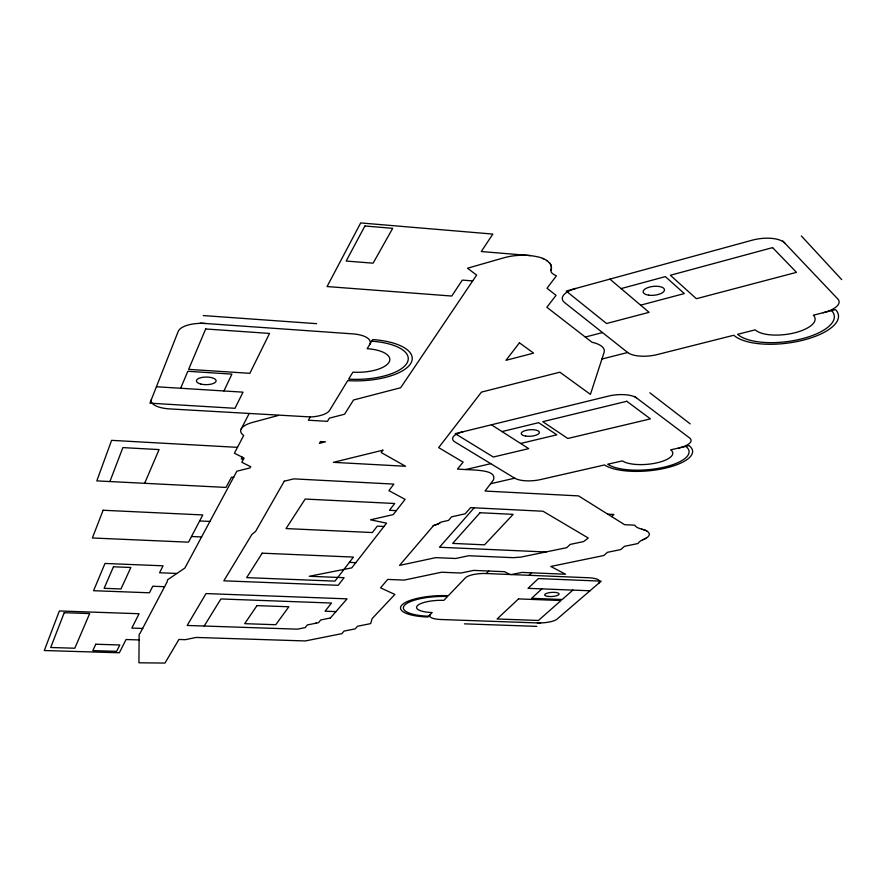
<?xml version="1.0" encoding="UTF-8"?>
<svg xmlns="http://www.w3.org/2000/svg" width="886" height="886" viewBox="0 0 886 886"><rect width="100%" height="100%" fill="white"/><g stroke="black" fill="none" stroke-linecap="round" stroke-linejoin="round"><path stroke-width="1.33" d="M511.477 574.571L521.943 572.411L565.6 574.228L550.771 566.464L603.831 555.511L607.397 552.332L620.776 549.564L624.453 546.33L637.986 543.528C640.589 538.932 648.02 539.552 649.516 534.247C647.555 528.1 638.02 530.393 634.686 525.176L624.586 524.689L578.558 495.894L485.041 491.054L493.469 479.924C496.492 471.319 481.674 470.732 476.081 470.112L457.442 469.093L463.112 462.149L438.67 447.629L481.475 392.099L559.874 372.198L590.43 394.381L604.053 352.517A29.991 11.762 -4.6 0 0 593.997 342.76L592.047 342.295L546.85 307.265L556.031 295.359L547.027 288.227L556.397 275.834C548.135 271.792 552.067 271.227 551.103 265.313L551.291 265.999M551.391 268.779L551.524 268.081M109.908 481.552L122.877 447.607L159.07 449.59L144.651 483.302M550.97 270.186L551.258 269.488M180.655 388.267L187.821 371.289L231.899 374.125L223.925 390.97M241.169 429.012L249.088 413.651M242.21 457.154L241.258 458.926L243.55 459.048M310.266 416.974L308.35 420.219L327.421 421.348L329.404 418.137L344.576 414.227L353.514 400.007L400.66 387.736L476.613 275.092L467.52 268.214L503.602 257.881A32.86 14.198 -4.2 0 1 528.953 255.445C536.816 256.431 546.872 257.638 551.103 265.313M204.179 626.037L220.902 598.958L331.519 603.034L325.062 611.207L335.894 611.595M315.527 623.279L316.324 623.124M433.586 525.531L399.531 565.412L435.779 557.637L455.703 558.49L468.594 555.743L513.603 557.682A22.781 6.833 -3.4 0 1 520.337 557.216L566.73 547.67L570.185 544.403L583.619 541.567L588.26 538.024L543.029 511.233L470.61 507.634L465.239 513.78L451.572 516.848L448.515 520.392L441.162 522.042L439.201 523.338L439.788 522.984M474.165 507.811L439.478 547.249L546.153 551.989M428.658 616.235A34.62 9.812 -2.7 0 1 404.68 605.138A34.62 9.812 -2.7 0 1 447.53 596.511L443.842 600.365A21.419 6.069 -2.7 0 0 417.372 605.703A21.419 6.069 -2.7 0 0 432.169 612.569L427.905 617.021A37.478 10.621 -2.7 0 1 401.934 605.005A37.478 10.621 -2.7 0 1 448.338 595.669L465.36 577.882A16.745 4.939 -3.1 0 1 486.292 573.53L488.751 571.027M528.997 575.291L531.589 572.81M611.628 516.582L613.898 514.478L607.774 514.168M541.889 588.869L531.611 598.327L562.2 599.512L572.877 590.098M646.193 538.112L645.595 538.466M644.93 538.799L644.233 539.131M438.504 523.681L437.839 524.014L439.179 523.349M643.48 539.452L642.693 539.773M433.11 525.664L437.031 524.346M436.277 524.656L437.795 524.025M434.55 525.254L435.391 524.955M621.086 288.592L665.386 276.609L684.313 293.576L640.633 305.161M278.481 415.412L252.554 422.412A27.71 10.111 -1.1 0 0 241.69 428.193L241.092 429.167A27.71 10.111 -1.1 0 0 243.063 434.96L243.705 435.425L234.413 453.211L244.06 458.095L241.812 462.27L250.782 466.778L249.918 467.952L236.883 471.197L184.919 567.992L167.52 579.832L167.255 581.626L140.043 633.324A20.976 5.715 -0.6 0 0 139.124 634.996L138.925 662.794L164.973 663.071L178.917 639.459L185.351 639.67L196.105 637.444L305.349 640.943L341.874 633.645L344.023 631.098L355.275 628.838L357.501 626.258L370.647 623.611L372.131 618.594L394.879 594.428L380.559 587.861L387.691 579.422L404.226 580.086L441.505 572.234L460.975 573.032L473.6 570.396L504.411 571.68L510.081 574.516M585.281 337.057L602.491 332.571M601.937 359.04L627.665 352.495A22.648 8.838 -5.5 0 0 657.213 354.577L733.829 335.251A54.589 21.308 -7.2 0 0 803.081 340.18A54.589 21.308 -7.2 0 0 835.553 309.602L813.337 315.206A31.187 12.171 -7.2 0 1 794.886 332.759A31.187 12.171 -7.2 0 1 755.226 329.858L737.617 334.299A50.424 19.68 -7.2 0 0 801.62 338.873A50.424 19.68 -7.2 0 0 831.589 310.598M502.019 431.571L538.644 422.677L556.829 434.827L520.614 443.465M465.759 469.547L490.755 463.666M490.578 483.745L514.7 478.185A19.381 6.59 -3.8 0 0 540.549 479.57L604.562 464.951A46.327 15.882 -5 0 0 665.087 468.218A46.327 15.882 -5 0 0 689.053 445.647L670.658 449.844A26.469 9.07 -5 0 1 657.047 462.802A26.469 9.07 -5 0 1 622.382 460.875L607.718 464.231A42.794 14.663 -5 0 0 663.658 467.265A42.794 14.663 -5 0 0 685.764 446.4M139.091 639.936L126.045 639.526L119.344 652.783L44.3 650.534L59.351 610.963L139.08 613.732L131.815 628.096L142.768 628.462M540.615 623.035L441.162 619.524A15.837 4.419 -2.8 0 1 430.264 614.552M464.463 623.844L536.805 626.369M164.608 586.698L152.757 586.244L149.446 592.789L93.562 590.707L105.002 563.452L163.068 565.811L159.558 572.755L176.569 573.43M589.987 590.785L528.034 588.326L538.422 578.569L601.184 581.138L557.084 619.104A15.671 4.308 -3.5 0 1 537.337 622.924M349.383 562.377L355.807 562.643M486.292 573.53L588.703 577.761A16.579 4.795 -3.9 0 1 598.67 583.309M191.487 536.517L201.62 536.96M384.003 526.45L377.281 526.14L372.353 532.541L286.045 528.577L305.161 499.051L394.702 503.492L389.463 510.292L396.33 510.635M199.638 520.957L209.982 521.433M233.815 477.277L231.501 477.166L226.008 487.422L96.807 480.888L111.592 440.353L237.47 447.352M156.412 386.75L243.019 392.155L235 408.302L149.944 403.174L178.219 331.397A23.413 9.558 0 0 1 205.342 323.49M200.17 323.124L352.794 333.878A22.903 9.248 -1.9 0 1 369.606 344.654M203.293 315.571L316.623 323.667M472.681 280.917L462.326 280.109L451.76 296.046L327.067 286.555L360.691 222.929L492.849 234.081L481.275 251.535L530.481 255.611M641.586 529.252L642.45 529.44M643.258 529.64L644.033 529.861M644.742 530.094L645.429 530.337M646.06 530.603L646.647 530.869M542.586 258.38L543.639 258.845M514.7 478.185L455.094 442.036A20.356 7.298 -3.3 0 1 463.212 431.703M491.42 424.793L528.698 448.637L493.303 457.021L455.227 433.664L608.394 396.12A21.209 7.797 -4.9 0 1 636.58 397.947M546.562 260.373L547.349 260.927M634.653 396.496L689.541 437.928A20.19 7.01 -5.3 0 1 678.809 447.984M649.826 392.797L690.205 423.873M627.665 352.495L564.681 302.635A23.944 9.967 -5 0 1 575.834 288.448M609.9 279.123L649.084 312.326L606.567 323.512L566.198 291.073L752.114 240.217A25.295 10.71 -7.5 0 1 784.741 243.03M782.781 240.981L837.824 299.003A23.9 9.436 -7.6 0 1 823.183 312.725M801.354 235.942L841.7 279.611M549.431 262.71L549.929 263.352M550.428 263.995L550.76 264.648M551.469 266.686L551.502 267.384M371.71 341.199A48.376 19.16 -2.1 0 1 406.851 363.304A48.376 19.16 -2.1 0 1 348.63 379.13L352.883 372.142A29.925 11.85 -2.1 0 0 388.954 362.363A29.925 11.85 -2.1 0 0 367.158 348.685L372.707 339.571A52.374 20.743 -2.1 0 1 410.716 363.493A52.374 20.743 -2.1 0 1 347.711 380.626L329.592 410.406A21.264 7.963 -1.5 0 1 310.908 416.963L169.525 408.9A21.729 8.195 0.1 0 1 151.362 399.575M103.13 510.258L92.377 537.979L188.519 542.177L202.783 514.943L103.13 510.258M64.235 612.691L50.701 647.5L74.812 648.231L89.674 613.566L64.235 612.691M330.4 617.963L320.643 620.023L318.55 622.67L307.265 624.973L305.238 627.576L297.43 629.16L187.179 625.461L206.017 593.565L347.057 598.847L330.4 617.963M205.696 328.972L188.64 369.362L249.852 373.327L269.521 333.435L205.696 328.972M113.463 566.785L104.116 588.315L120.983 588.957L130.851 567.483L113.463 566.785M95.777 644.233L92.831 650.612L116.631 651.332L119.809 644.975L95.777 644.233M364.899 225.996L346.182 261.049L373.095 263.186L392.686 228.333L364.899 225.996M284.273 481.198L255.567 531.445L251.934 534.38L223.826 580.817L338.175 585.292L344.111 577.672L309.269 576.277L351.742 567.871L386.562 523.161L370.47 519.816L393.218 514.622L405.112 499.361L388.932 490.656L393.838 484.099L293.787 478.872L284.273 481.198M320.522 441.549L319.403 443.354L325.45 441.826L320.522 441.549M262.212 553.185L246.662 577.628L334.952 581.127L353.459 557.084L262.212 553.185M256.973 605.614L244.713 623.666L275.756 624.73L288.847 606.766L256.973 605.614M382.874 450.188L381.213 452.547L405.555 466.269L333.38 462.337L382.874 450.188M519.44 342.838L505.972 360.314L533.605 353.126L519.44 342.838M480.057 512.728L452.657 543.406L484.531 544.835L513.171 514.356L480.057 512.728M518.531 598.903L497.101 618.982L538.433 620.455L561.037 600.531L518.531 598.903M772.581 247.615L670.37 275.269L696.363 298.715L796.492 272.356L772.581 247.615M626.79 401.28L542.753 421.681L567.793 438.481L650.435 418.89L626.79 401.28M200.69 384.015A9.857 3.81 -0.2 0 0 216.084 381.113A9.857 3.81 -0.2 0 0 202.019 377.436A9.857 3.81 -0.2 0 0 200.69 384.015M548.069 596.422A7.243 2.06 -3.6 0 0 559.121 594.096A7.243 2.06 -3.6 0 0 548.523 592.812A7.243 2.06 -3.6 0 0 548.069 596.422M648.607 295.149A10.721 4.441 -5.9 0 0 664.478 289.844A10.721 4.441 -5.9 0 0 648.342 287.441A10.721 4.441 -5.9 0 0 648.607 295.149M525.575 436.056A9.081 3.256 -3.9 0 0 539.397 432.545A9.081 3.256 -3.9 0 0 526.007 430.375A9.081 3.256 -3.9 0 0 525.575 436.056"/></g></svg>
